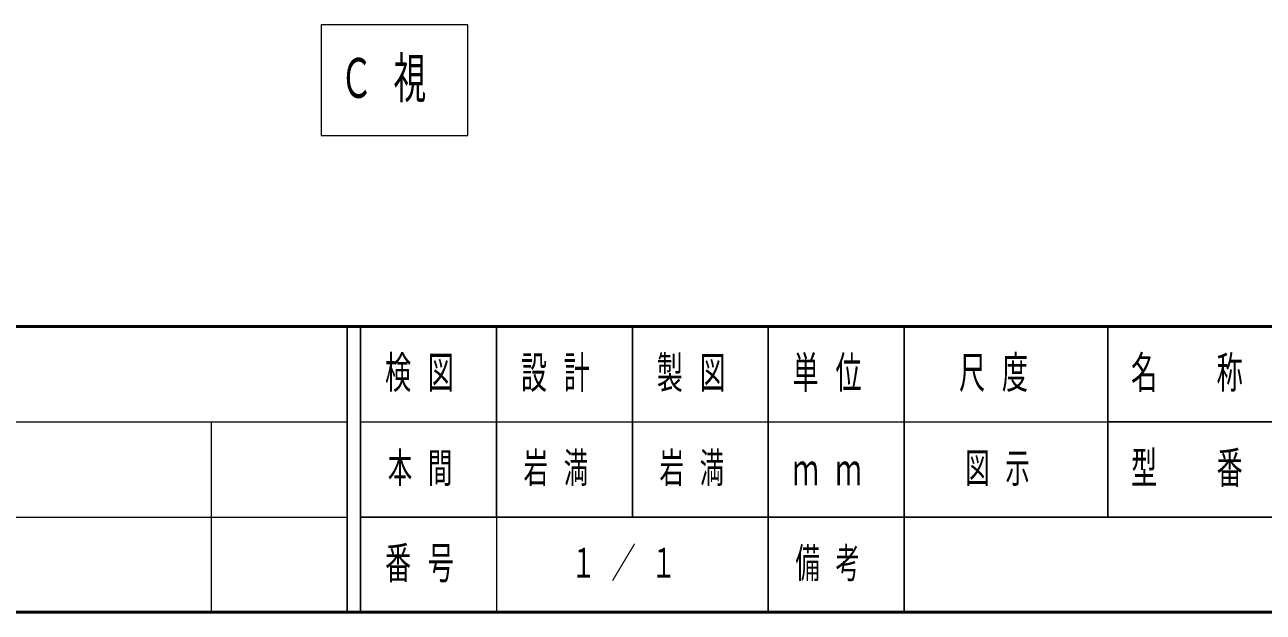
# Model space of a CAD drawing. Units: millimetres on the paper, scale 1:50. Extents: x -385 to 840, y 0 to 267.
# Drawn here: x 152.8 to 243.9, y 0 to 43.2 of the extents above; entities that cross this region are included whole.
import ezdxf

# ---------------------------------------------------------------- set-up
doc = ezdxf.new("R2010")
doc.units = ezdxf.units.MM
doc.layers.add('1_50', color=7, linetype='Continuous', lineweight=25)
doc.layers.add('LY_3', color=7, linetype='Continuous', lineweight=13)
doc.layers.add('LY_4', color=7, linetype='Continuous')
doc.styles.add('ＭＳ ゴシック', font='')
doc.styles.get('ＭＳ ゴシック').set_extended_font_data('MS Gothic')

msp = doc.modelspace()

# ---------------------------------------------------------------- linework, layer by layer
at = {"layer": '1_50', "lineweight": 13}
for p, q in [((174.593, 43.195), (174.593, 35.062)), ((185.393, 43.195), (174.593, 43.195)), ((185.393, 35.062), (185.393, 43.195)), ((174.593, 35.062), (185.393, 35.062))]:
    msp.add_line(p, q, dxfattribs=at)
at = {"layer": 'LY_3', "lineweight": 50}
for p, q in [((35, 21), (420, 21)), ((35, 0), (420, 0))]:
    msp.add_line(p, q, dxfattribs=at)
at = {"layer": 'LY_3', "color": 211, "lineweight": 25}
for p, q in [((176.5, 21), (176.5, 0)), ((177.5, 21), (177.5, 0)), ((187.5, 21), (187.5, 7)), ((197.5, 21), (197.5, 7)), ((207.5, 21), (207.5, 0)), ((217.5, 21), (217.5, 7)), ((232.5, 21), (232.5, 7)), ((232.5, 14), (350, 14)), ((177.5, 7), (420, 7))]:
    msp.add_line(p, q, dxfattribs=at)
at = {"layer": 'LY_3'}
for p, q in [((35, 14), (176.5, 14)), ((166.5, 14), (166.5, 0)), ((177.5, 14), (232.5, 14)), ((35, 7), (176.5, 7)), ((187.5, 7), (187.5, 0))]:
    msp.add_line(p, q, dxfattribs=at)
at = {"layer": 'LY_3', "lineweight": 25}
msp.add_line((217.5, 7), (217.5, 0), dxfattribs=at)

# ---------------------------------------------------------------- texts
at = {"layer": '1_50', "insert": (175.993, 39.128), "char_height": 2.933, "attachment_point": 4, "style": 'ＭＳ ゴシック'}
msp.add_mtext('\\T1.64;\\W0.6;Ｃ視', dxfattribs=at)
at = {"layer": 'LY_3', "color": 4, "attachment_point": 4, "style": 'ＭＳ ゴシック'}
for s, insert, char_height in [('\\T1.64;\\W0.6;検図', (179.3, 17.5), 2.346), ('\\T1.64;\\W0.6;製図', (199.3, 17.5), 2.346), ('\\T1.64;\\W0.6;単位', (209.3, 17.5), 2.346), ('\\T1.64;\\W0.6;尺度', (221.55, 17.5), 2.346), ('\\T1.64;\\W0.6;名\u3000称', (234.2, 17.5), 2.346), ('\\T1.64;\\W0.6;設計', (189.3, 17.5), 2.346), ('\\T1.64;\\W0.6;型\u3000番', (234.2, 10.5), 2.346), ('\\T1.64;\\W0.6;ｍｍ', (209.3, 10.5), 2.346), ('\\T1.64;\\W0.6;番号', (179.3, 3.5), 2.346), ('\\T1.64;\\W0.6;備考', (209.5, 3.5), 2.199)]:
    msp.add_mtext(s, dxfattribs=dict(at, insert=insert, char_height=char_height))
at = {"layer": 'LY_4', "char_height": 2.199, "attachment_point": 4, "style": 'ＭＳ ゴシック'}
for s, insert in [('\\T1.64;\\W0.6;本間', (179.5, 10.5)), ('\\T1.64;\\W0.6;岩満', (189.5, 10.5)), ('\\T1.64;\\W0.6;岩満', (199.5, 10.5)), ('\\T1.64;\\W0.6;図示', (222, 10.5)), ('\\T1.64;\\W0.6;１／１', (193, 3.5))]:
    msp.add_mtext(s, dxfattribs=dict(at, insert=insert))

doc.saveas('drawing.dxf')
